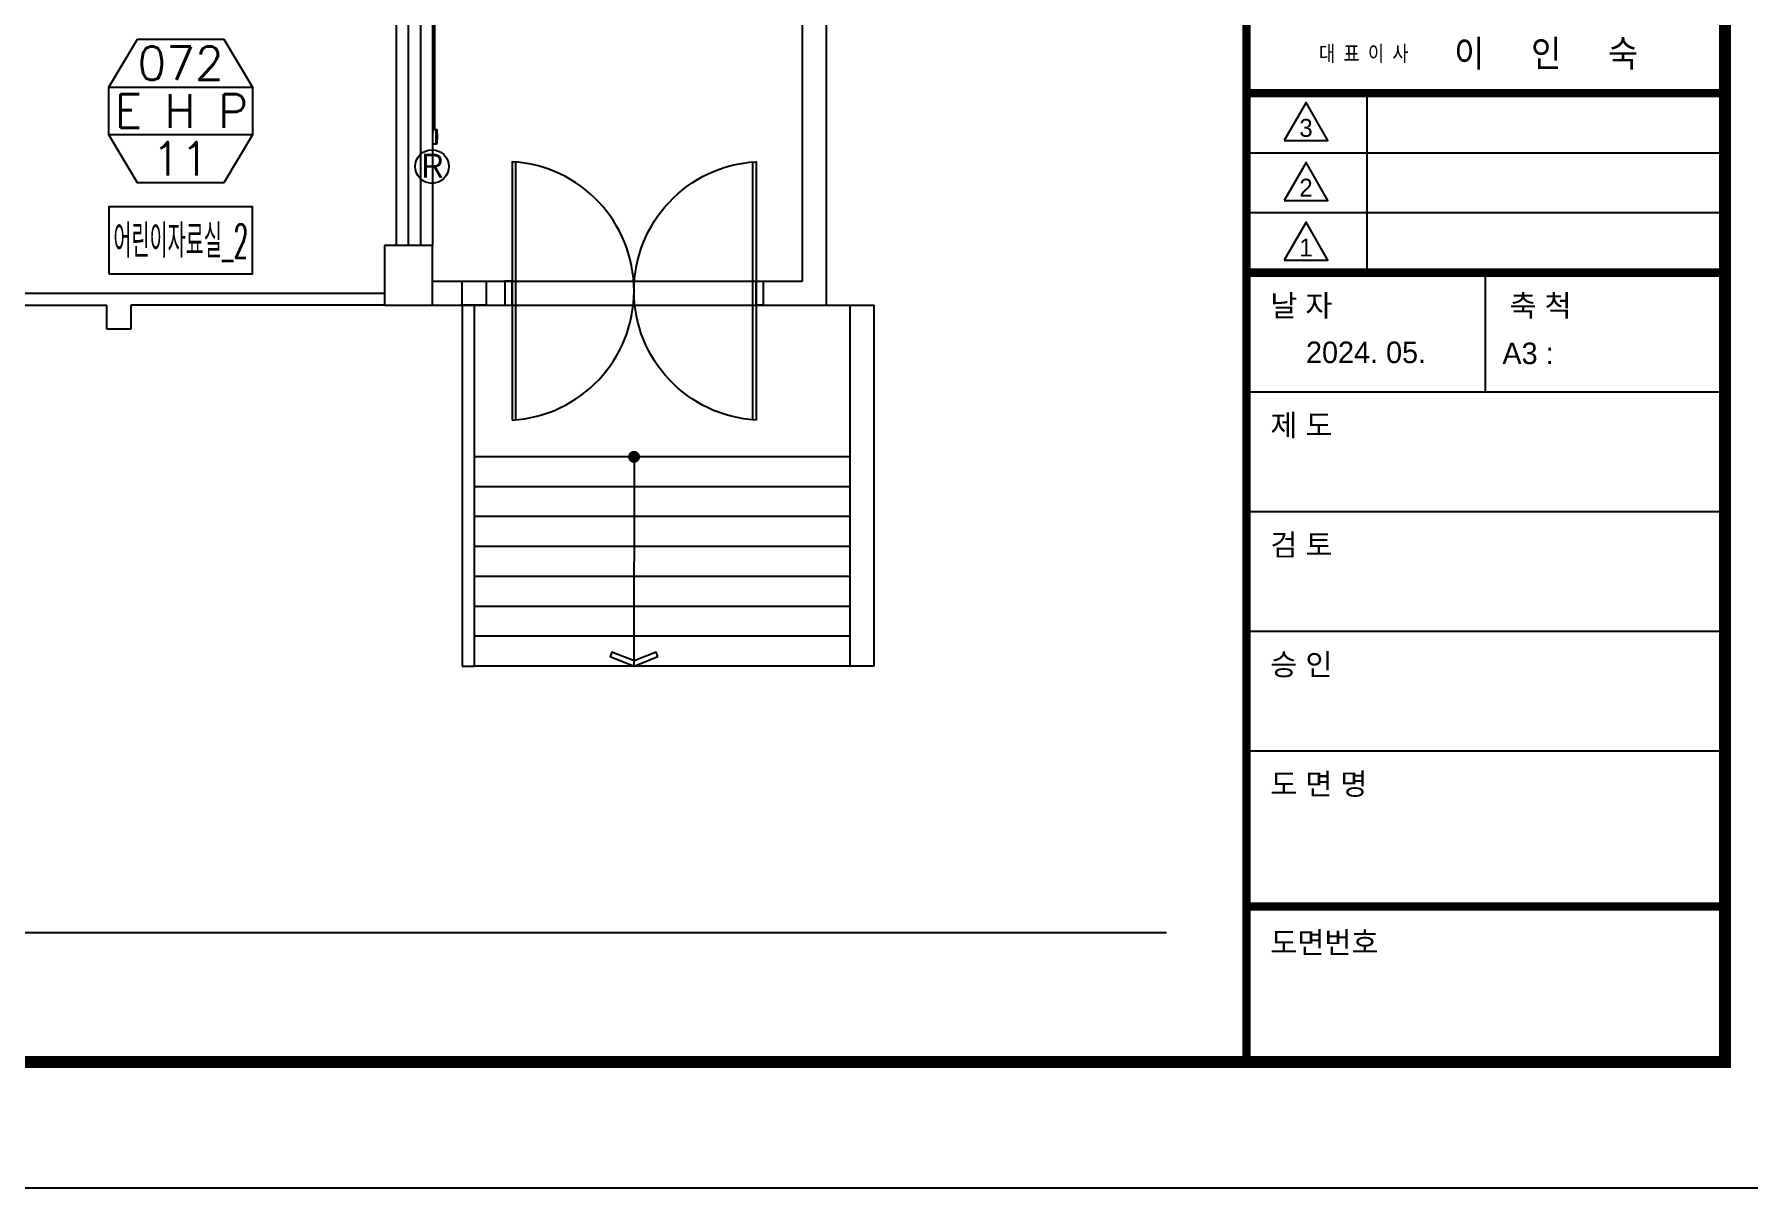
# Model space of a CAD drawing. Header units: millimetres. Extents: x -56261 to 196039, y 9480 to 100001.
# Drawn here: x 96755 to 111088, y 40601 to 50244 of the extents above; entities that cross this region are included whole.
import ezdxf
from ezdxf.enums import TextEntityAlignment as Align
from ezdxf.lldxf.tags import DXFTag

# ---------------------------------------------------------------- set-up
doc = ezdxf.new("R2010")
doc.units = ezdxf.units.MM
for name, color, linetype in [('6', 6, 'Continuous'), ('DVM_INOUT_MARK', 2, 'Continuous'), ('DVM_INOUT_NAME', 7, 'Continuous'), ('FORM', 4, 'Continuous'), ('PLAN', 9, 'Continuous'), ('SS-유선리모컨', 171, 'Continuous'), ('SS-통신선', 181, 'CENTER2')]:
    doc.layers.add(name, color=color, linetype=linetype)
doc.styles.add('DVM_DEFAULT', font='romans.shx', dxfattribs={"bigfont": 'whgtxt.shx'})
doc.styles.add('굴림', font='NGULIM.TTF')
doc.styles.add('명판', font='')
doc.styles.add('삼성전자', font='')
doc.styles.get('명판').set_extended_font_data('BatangChe')
doc.styles.get('삼성전자').set_extended_font_data('Gulim')
tags = doc.linetypes.add('CENTER2', pattern=[28.575, 19.05, -3.175, 3.175, -3.175]).pattern_tags.tags
tags[10:11] = [DXFTag(74, 4), DXFTag(75, 0), DXFTag(340, '0'), DXFTag(46, 1.0), DXFTag(50, 0.0), DXFTag(44, 0.0), DXFTag(45, 0.0)]
tags[8:9] = [DXFTag(74, 4), DXFTag(75, 0), DXFTag(340, '0'), DXFTag(46, 1.0), DXFTag(50, 0.0), DXFTag(44, 0.0), DXFTag(45, 0.0)]
tags[6:7] = [DXFTag(74, 4), DXFTag(75, 0), DXFTag(340, '0'), DXFTag(46, 1.0), DXFTag(50, 0.0), DXFTag(44, 0.0), DXFTag(45, 0.0)]
tags[4:5] = [DXFTag(74, 4), DXFTag(75, 0), DXFTag(340, '0'), DXFTag(46, 1.0), DXFTag(50, 0.0), DXFTag(44, 0.0), DXFTag(45, 0.0)]

# ---------------------------------------------------------------- blocks, each defined once
blk = doc.blocks.new('FORM_기계', base_point=(381614, -321275))
at = {"layer": 'FORM'}
for p, q in [((463614, -302975), (455614, -302975)), ((457635, -305975), (457635, -302975)), ((463614, -303975), (455614, -303975)), ((463614, -304975), (455614, -304975)), ((459614, -307975), (459614, -305975)), ((463614, -307975), (455614, -307975)), ((463614, -309975), (455614, -309975)), ((463614, -311975), (455614, -311975)), ((463614, -313975), (455614, -313975))]:
    blk.add_line(p, q, dxfattribs=at)
at = {"layer": 'FORM', "color": 7}
blk.add_lwpolyline([(381614, -321275), (465714, -321275), (465714, -261875), (381614, -261875)], close=True, dxfattribs=at)
at = {"layer": 'FORM', "const_width": 200}
blk.add_lwpolyline([(463614, -319175), (383714, -319175), (383714, -263975), (463614, -263975)], close=True, dxfattribs=at)
at = {"layer": 'FORM', "const_width": 140}
for points in [[(455614, -263975), (455614, -319175)], [(463614, -302975), (455614, -302975)], [(463614, -305975), (455614, -305975)], [(463614, -316575), (455614, -316575)]]:
    blk.add_lwpolyline(points, dxfattribs=at)
at = {"layer": 'FORM'}
for points in [[(456243, -303766), (456977, -303766), (456610, -303130)], [(456243, -304766), (456977, -304766), (456610, -304130)], [(456243, -305766), (456977, -305766), (456610, -305130)]]:
    blk.add_lwpolyline(points, close=True, dxfattribs=at)
at = {"color": 4, "style": '명판', "width": 0.9}
blk.add_text('이   인   숙', height=447.3, dxfattribs=at).set_placement((462164, -302309), align=Align.MIDDLE_RIGHT)
at = {"color": 4, "style": '명판', "width": 0.825}
blk.add_text('대 표 이 사', height=260.9, dxfattribs=at).set_placement((456827, -302309), align=Align.MIDDLE_LEFT)
at = {"layer": 'FORM', "style": '굴림'}
for s, height, p in [('3', 300, (456610, -303554)), ('2', 300, (456610, -304554)), ('1', 300, (456610, -305554)), ('2024. 05.', 360, (457614, -307307)), ('A3 :', 360, (460322, -307324)), ('A3 :', 360, (460322, -307324))]:
    blk.add_text(s, height=height, dxfattribs=at).set_placement(p, align=Align.MIDDLE_CENTER)
for s, p in [('날 자', (456014, -306525)), ('축 척', (460014, -306525)), ('제 도', (456014, -308525)), ('검 토', (456014, -310525)), ('승 인', (456014, -312525)), ('도 면 명', (456014, -314525)), ('도면번호', (456014, -317175))]:
    blk.add_text(s, height=360, dxfattribs=at).set_placement(p, align=Align.MIDDLE_LEFT)
blk = doc.blocks.new('x-plan01$0$ARROWX')
at = {"layer": 'PLAN'}
blk.add_lwpolyline([(-0.2, -0.5), (-0.293, -0.463), (-0.108, 0), (-0.293, 0.463), (-0.2, 0.5), (0, 0)], close=True, dxfattribs=at)
blk = doc.blocks.new('INOUT_MARK')
at = {"layer": 'DVM_INOUT_MARK', "color": 0}
for p, q in [((-600, 1560), (600, 1560)), ((600, 1160), (-600, 1160))]:
    blk.add_line(p, q, dxfattribs=at)
blk.add_lwpolyline([(-360, 1960), (360, 1960), (600, 1560), (600, 1160), (360, 760), (-360, 760), (-600, 1160), (-600, 1560), (-360, 1960)], dxfattribs=at)
at = {"layer": 'DVM_INOUT_NAME'}
blk.add_lwpolyline([(-600, 0), (600, 0), (600, 560), (-600, 560)], close=True, dxfattribs=at)
at = {"layer": 'DVM_INOUT_MARK', "color": 0, "style": 'DVM_DEFAULT'}
for tag, p in [('CAP', (0, 1760)), ('NO', (0, 960))]:
    blk.add_attdef(tag, text='', height=280, dxfattribs=at).set_placement(p, align=Align.MIDDLE_CENTER)
for tag, width, p, p2 in [('MNAME', 0.53094, (-549, 1220), (563, 1220)), ('QTY', 0.517418, (710, 1220), (1089, 1220))]:
    blk.add_attdef(tag, text='', height=280, dxfattribs=dict(at, width=width)).set_placement(p, p2, align=Align.FIT)
at = {"layer": 'DVM_INOUT_NAME', "style": 'DVM_DEFAULT', "width": 1.097081}
blk.add_attdef('INAME', text='', height=280, dxfattribs=at).set_placement((-562, 134), (564, 134), align=Align.FIT)
blk = doc.blocks.new('유선리모컨-윗면도')
at = {"layer": 'SS-유선리모컨'}
for p, q in [((-152, 0), (-152, -92)), ((152, 0), (-152, 0)), ((-103, 0), (-103, -8)), ((-76, 0), (-76, -8)), ((76, 0), (76, -8)), ((103, 0), (103, -8)), ((152, 0), (152, -92)), ((152, -70), (-152, -70)), ((-116, -82), (-152, -82)), ((-144, -92), (-144, -82)), ((-116, -92), (-144, -92)), ((-97, -90), (-123, -90)), ((-116, -82), (-116, -95)), ((0, -85), (-116, -85)), ((-116, -87), (-105, -87)), ((-116, -93), (-105, -93)), ((116, -95), (-116, -95)), ((-105, -87), (-105, -93)), ((-105, -88), (-105, -93)), ((-101, -9), (-89, -9)), ((-89, -9), (-77, -9)), ((0, -85), (116, -85)), ((89, -9), (77, -9)), ((101, -9), (89, -9)), ((97, -90), (123, -90)), ((105, -87), (105, -93)), ((116, -87), (105, -87)), ((116, -93), (105, -93)), ((116, -82), (152, -82)), ((116, -82), (116, -95)), ((116, -92), (144, -92)), ((144, -92), (144, -82))]:
    blk.add_line(p, q, dxfattribs=at)
for centre, radius, start, end in [((-148, -92), 3, 180, 239.7113), ((-132, -64), 36, 239.7113, 262.5886), ((0, 1996), 2096, 266.2731, 270), ((0, 1996), 2100, 266.2731, 270), ((-101, -8), 1.5, 180, 270), ((-77, -8), 1.5, 270, 0), ((0, 1996), 2096, 270, 273.7269), ((0, 1996), 2100, 270, 273.7269), ((77, -8), 1.5, 180, 270), ((101, -8), 1.5, 270, 0), ((132, -64), 36, 277.4114, 300.2887), ((148, -92), 3, 300.2887, 0)]:
    blk.add_arc(centre, radius, start, end, dxfattribs=at)

msp = doc.modelspace()

# ---------------------------------------------------------------- linework, layer by layer
at = {"layer": '6'}
msp.add_line((95032.7, 42735.2), (106220.6, 42735.2), dxfattribs=at)
at = {"layer": 'PLAN'}
for p, q in [((103378.8, 47978.8), (103378.8, 59178.8)), ((103178.8, 48178.8), (103178.8, 58778.8)), ((99783.4, 48478.8), (99783.4, 52978.8)), ((99883.4, 48478.8), (99883.4, 52978.8)), ((99983.4, 52978.8), (99983.4, 48478.8)), ((100083.4, 52978.8), (100083.4, 48478.8)), ((100778.9, 49178.4), (100778.9, 47019.3)), ((102758.9, 49178.4), (102758.9, 47019.3)), ((100083.4, 48178.8), (103178.8, 48178.8)), ((100688.9, 48178.8), (100778.9, 48178.8)), ((101767.2, 48178.8), (101770.7, 48178.8)), ((95983.4, 48078.8), (99683.4, 48078.8)), ((95983.4, 47978.8), (97362.6, 47978.8)), ((97362.6, 47778.8), (97362.6, 47978.8)), ((99683.4, 47978.8), (97562.6, 47978.8)), ((97562.6, 47978.8), (97562.6, 47778.8)), ((100083.4, 47978.8), (103378.8, 47978.8)), ((100333.4, 47978.8), (100333.4, 44961.5)), ((100433.4, 47978.8), (100433.4, 44961.5)), ((100688.9, 47978.8), (100778.9, 47978.8)), ((101767.2, 47978.8), (101770.7, 47978.8)), ((103378.8, 47978.8), (103776.4, 47978.8)), ((103576.4, 44961.5), (103576.4, 47978.8)), ((103776.4, 44961.5), (103776.4, 47978.8)), ((97562.6, 47778.8), (97362.6, 47778.8)), ((103576.4, 46711.5), (100433.4, 46711.5)), ((103576.4, 46461.5), (100433.4, 46461.5)), ((103576.4, 46211.5), (100433.4, 46211.5)), ((103576.4, 45961.5), (100433.4, 45961.5)), ((103576.4, 45711.5), (100433.4, 45711.5)), ((103576.4, 45461.5), (100433.4, 45461.5)), ((103576.4, 45211.5), (100433.4, 45211.5)), ((100333.4, 44961.5), (100433.4, 44961.5)), ((103576.4, 44961.5), (100433.4, 44961.5)), ((103776.4, 44961.5), (103576.4, 44961.5))]:
    msp.add_line(p, q, dxfattribs=at)
for points in [[(100748.9, 47018.8, 0.9444444), (100748.9, 49178.8)], [(102788.9, 47018.8, -0.9444444), (102788.9, 49178.8)]]:
    msp.add_lwpolyline(points, format="xyb", close=True, dxfattribs=at)
for points in [[(99683.4, 48478.8), (99683.4, 47978.8)], [(99683.4, 47978.8), (100083.4, 47978.8), (100083.4, 48478.8), (99683.4, 48478.8)], [(101768.9, 46711.5), (101768.7, 44961.6)]]:
    msp.add_lwpolyline(points, dxfattribs=at)
for points in [[(100333.4, 48178.8), (100533.4, 48178.8), (100533.4, 47978.8), (100333.4, 47978.8)], [(100688.9, 48178.8), (100688.9, 47978.8), (100748.9, 47978.8), (100748.9, 48178.8)], [(102848.9, 48178.8), (102848.9, 47978.8), (102788.9, 47978.8), (102788.9, 48178.8)]]:
    msp.add_lwpolyline(points, close=True, dxfattribs=at)
at = {"layer": 'PLAN', "const_width": 50}
msp.add_lwpolyline([(101793.9, 46711.5, 1), (101743.9, 46711.5, 1)], format="xyb", close=True, dxfattribs=at)
at = {"layer": 'SS-유선리모컨', "color": 6, "linetype": 'ByBlock'}
msp.add_circle((100080.1, 49138.7), 140.7, dxfattribs=at)
at = {"layer": 'SS-통신선'}
msp.add_lwpolyline([(101556.1, 53648), (101556.1, 55182), (100101.8, 55182), (100101.8, 49449.1)], dxfattribs=at)

# ---------------------------------------------------------------- block references
at = {"layer": 'DVM_INOUT_MARK'}
ref = msp.add_blockref('INOUT_MARK', (97978.6, 48242.3), dxfattribs=at)
ref.add_attrib('CAP', '072', dxfattribs={"color": 0, "height": 280, "style": 'DVM_DEFAULT'}).set_placement((97978.6, 50002.3), align=Align.MIDDLE_CENTER)
ref.add_attrib('MNAME', 'E H P', dxfattribs={"color": 0, "height": 280, "style": 'DVM_DEFAULT', "width": 0.967867}).set_placement((97429.8, 49462.4), (98541.3, 49462.4), align=Align.FIT)
ref.add_attrib('NO', '11', dxfattribs={"color": 0, "height": 280, "style": 'DVM_DEFAULT'}).set_placement((97978.6, 49202.3), align=Align.MIDDLE_CENTER)
ref.add_attrib('INAME', '어린이자료실_2', dxfattribs={"layer": 'DVM_INOUT_NAME', "height": 280, "style": 'DVM_DEFAULT', "width": 0.414602}).set_placement((97416.8, 48376.3), (98543.1, 48376.3), align=Align.FIT)
at = {"layer": 'FORM', "xscale": 0.5, "yscale": 0.5, "zscale": 0.5}
msp.add_blockref('FORM_기계', (69888.9, 40601.1), dxfattribs=at)
at = {"layer": 'PLAN', "xscale": -400.0000000000002, "yscale": 400.0000000000002, "zscale": 400.0000000000002, "rotation": 89.9922294920593}
msp.add_blockref('x-plan01$0$ARROWX', (101768.9, 44961.5), dxfattribs=at)
at = {"layer": 'SS-유선리모컨', "xscale": 0.3970593417918437, "yscale": 0.3970593417918437, "zscale": 0.3970593417918437, "rotation": 90}
msp.add_blockref('유선리모컨-윗면도', (100083.4, 49389), dxfattribs=at)

# ---------------------------------------------------------------- texts
at = {"layer": 'SS-유선리모컨', "color": 6, "linetype": 'ByBlock', "style": '삼성전자'}
msp.add_text('R', height=200, dxfattribs=at).set_placement((100086.7, 49045.4), align=Align.CENTER)

doc.saveas('drawing.dxf')
